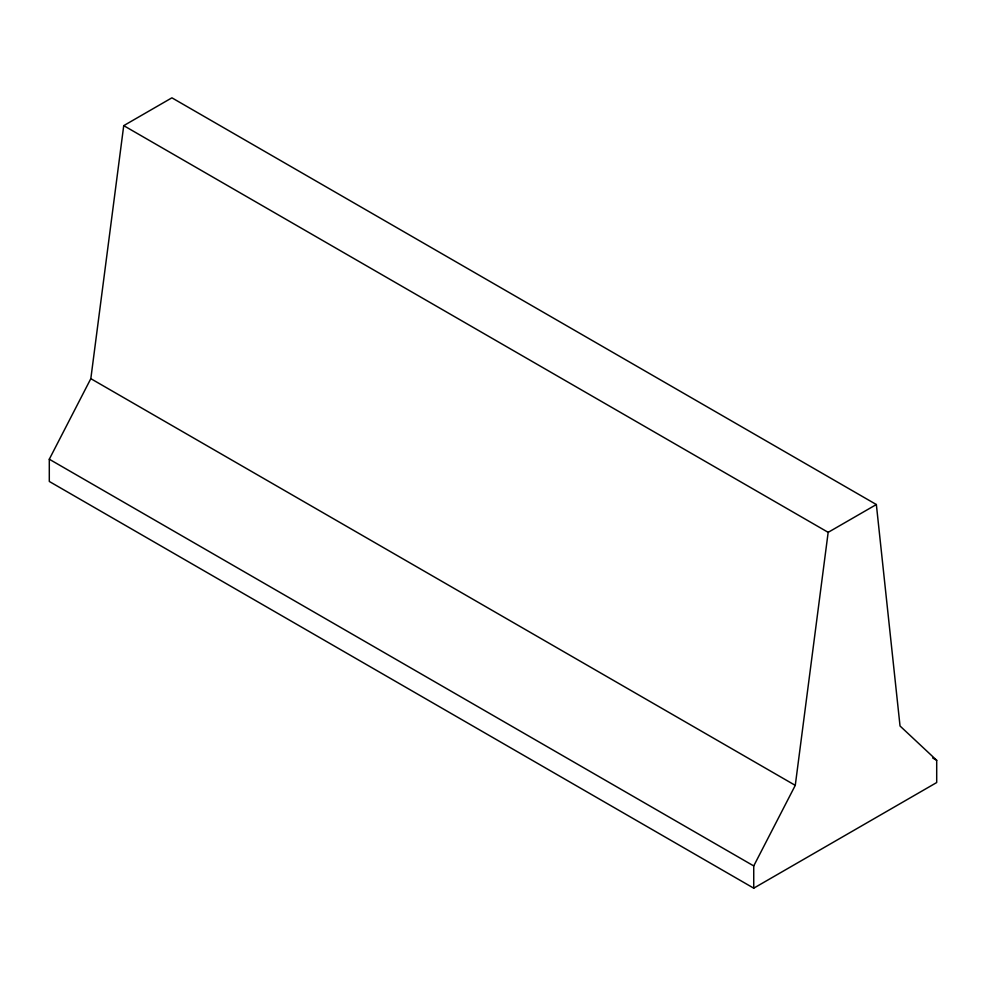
<?xml version="1.0" encoding="UTF-8"?>
<svg xmlns="http://www.w3.org/2000/svg" width="986" height="986" viewBox="0 0 986 986"><rect width="100%" height="100%" fill="white"/><g stroke="black" fill="none" stroke-linecap="round" stroke-linejoin="round"><path stroke-width="1.48" d="M90.823 378.661L123.731 125.641L171.909 97.824L876.357 504.536L900.033 725.992L936.7 760.305L936.7 782.539L753.735 888.176L49.3 481.464L49.3 459.229L90.823 378.661L795.271 785.361L753.735 865.93L753.735 888.176M795.271 785.361L828.166 532.341L876.357 504.536M123.731 125.641L828.166 532.341M932.694 758L936.7 760.305M49.3 459.229L753.735 865.93"/></g></svg>
